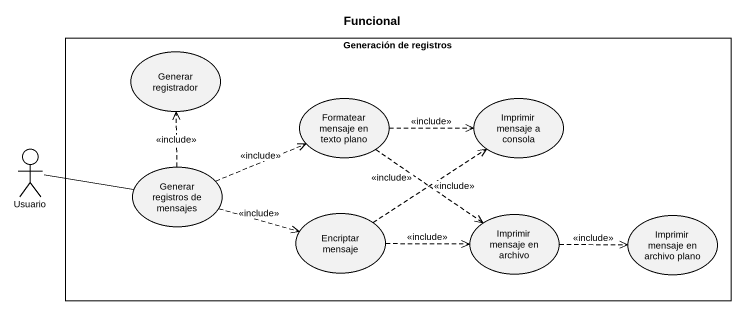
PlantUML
@startuml
title Funcional
rectangle "Generación de registros" as Generación_de_registros {
  usecase "Generar registrador" as Generar_registrador
  usecase "Formatear mensaje en texto plano" as Formatear_mensaje_en_texto
  usecase "Imprimir mensaje a consola" as Imprimir_mensaje_a_consola
  usecase "Generar registros de mensajes" as Generar_registros_de
  usecase "Encriptar mensaje" as Encriptar_mensaje
  usecase "Imprimir mensaje en archivo" as Imprimir_mensaje_en_archivo
  usecase "Imprimir mensaje en archivo plano" as Imprimir_mensaje_en_archivo_2
}
actor Usuario
Formatear_mensaje_en_texto .right.> Imprimir_mensaje_a_consola : <<include>>
Formatear_mensaje_en_texto ..> Imprimir_mensaje_en_archivo : <<include>>
Usuario -right- Generar_registros_de
Generar_registros_de .up.> Generar_registrador : <<include>>
Generar_registros_de .right.> Formatear_mensaje_en_texto : <<include>>
Generar_registros_de .right.> Encriptar_mensaje : <<include>>
Encriptar_mensaje .up.> Imprimir_mensaje_a_consola : <<include>>
Encriptar_mensaje .right.> Imprimir_mensaje_en_archivo : <<include>>
Imprimir_mensaje_en_archivo .right.> Imprimir_mensaje_en_archivo_2 : <<include>>
@enduml
